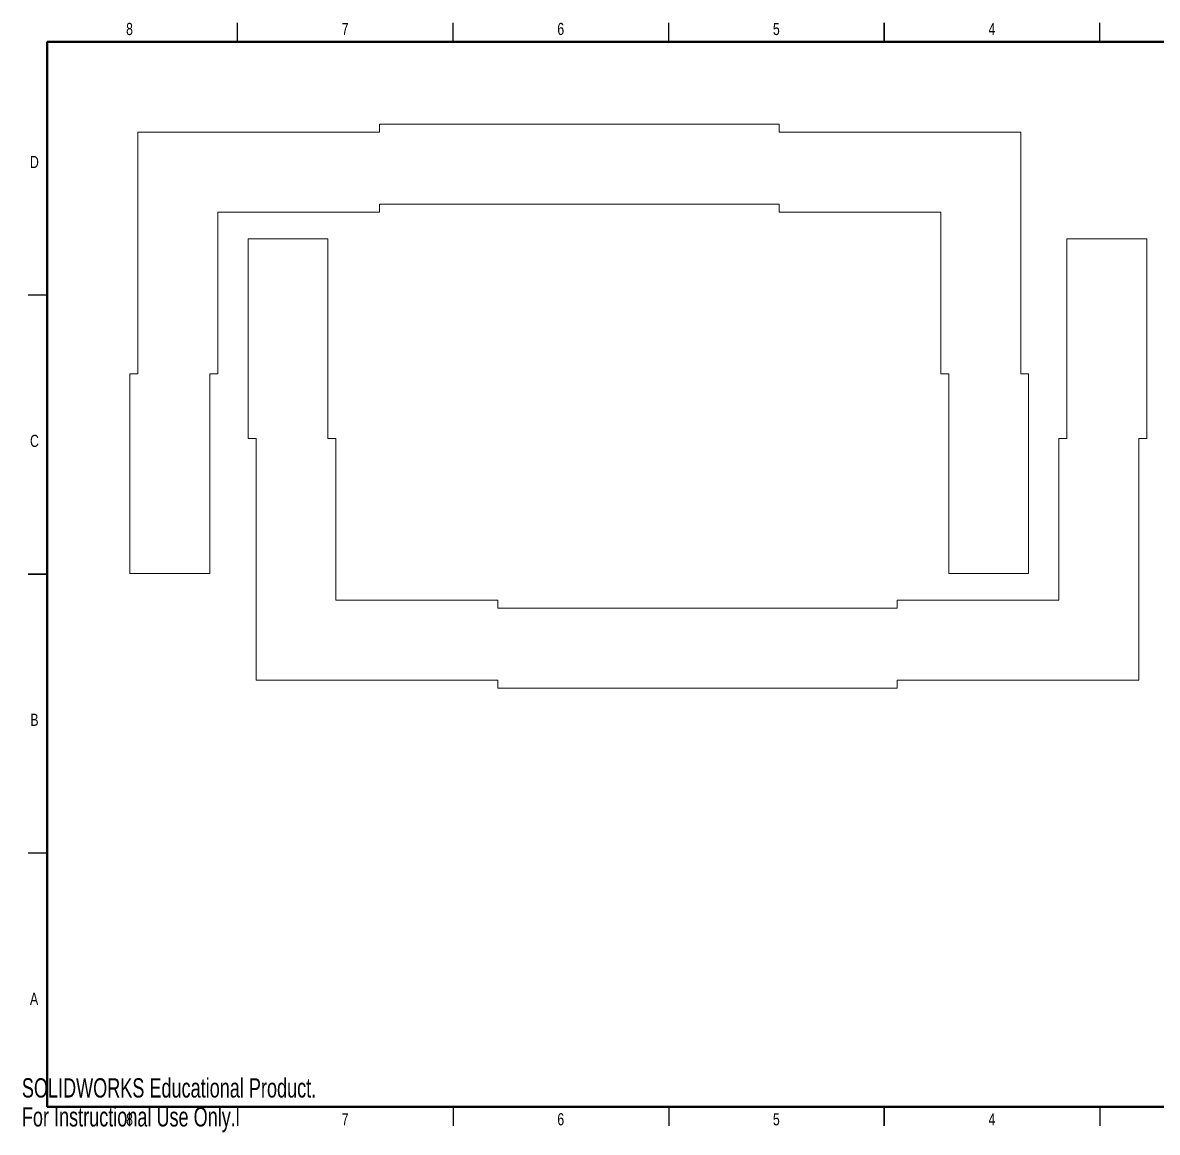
# Model space of a CAD drawing. Header units: millimetres. Extents: x 0 to 860, y 0 to 556.
# Drawn here: x 0 to 569, y 0 to 556 of the extents above; entities that cross this region are included whole.
import ezdxf

# ---------------------------------------------------------------- set-up
doc = ezdxf.new("R2010")
doc.units = ezdxf.units.MM
doc.styles.add('SLDTEXTSTYLE0', font='TXT', dxfattribs={"width": 0.75})
doc.styles.add('SLDTEXTSTYLE3', font='TXT', dxfattribs={"width": 0.7})

msp = doc.modelspace()

# ---------------------------------------------------------------- linework, layer by layer
at = {"color": 7, "linetype": 'Continuous', "lineweight": 25}
for p, q in [((107.95, 546.1), (107.95, 555.62)), ((215.9, 546.1), (215.9, 555.62)), ((323.85, 546.1), (323.85, 555.62)), ((431.8, 555.62), (431.8, 546.1)), ((431.8, 546.1), (431.8, 555.62)), ((539.75, 546.1), (539.75, 555.62)), ((12.7, 419.1), (3.17, 419.1)), ((3.17, 279.4), (12.7, 279.4)), ((12.7, 279.4), (3.17, 279.4)), ((12.7, 139.7), (3.17, 139.7)), ((107.95, 12.7), (107.95, 3.17)), ((215.9, 12.7), (215.9, 3.17)), ((323.85, 12.7), (323.85, 3.17)), ((431.8, 3.17), (431.8, 12.7)), ((431.8, 12.7), (431.8, 3.17)), ((539.75, 12.7), (539.75, 3.17))]:
    msp.add_line(p, q, dxfattribs=at)
at = {"color": 7, "linetype": 'Continuous', "lineweight": 50}
for p, q in [((12.7, 12.7), (12.7, 546.1)), ((12.7, 546.1), (850.9, 546.1)), ((850.9, 12.7), (12.7, 12.7))]:
    msp.add_line(p, q, dxfattribs=at)
at = {"color": 7, "linetype": 'Continuous', "lineweight": 18}
for p, q in [((179.09, 500.76), (58.09, 500.76)), ((58.09, 500.76), (58.09, 379.76)), ((379.09, 504.76), (179.09, 504.76)), ((179.09, 504.76), (179.09, 500.76)), ((379.09, 500.76), (379.09, 504.76)), ((500.09, 500.76), (379.09, 500.76)), ((500.09, 379.76), (500.09, 500.76)), ((98.09, 460.76), (179.09, 460.76)), ((98.09, 379.76), (98.09, 460.76)), ((179.09, 460.76), (179.09, 464.76)), ((179.09, 464.76), (379.09, 464.76)), ((379.09, 460.76), (379.09, 464.76)), ((379.09, 460.76), (460.09, 460.76)), ((460.09, 379.76), (460.09, 460.76)), ((113.25, 447.42), (113.25, 347.42)), ((113.25, 447.42), (153.25, 447.42)), ((153.25, 447.42), (153.25, 347.42)), ((523.25, 447.42), (523.25, 347.42)), ((523.25, 447.42), (563.25, 447.42)), ((563.25, 347.42), (563.25, 447.42)), ((58.09, 379.76), (54.09, 379.76)), ((54.09, 379.76), (54.09, 279.76)), ((98.09, 379.76), (94.09, 379.76)), ((94.09, 379.76), (94.09, 279.76)), ((460.09, 379.76), (464.09, 379.76)), ((464.09, 379.76), (464.09, 279.76)), ((504.09, 379.76), (500.09, 379.76)), ((504.09, 279.76), (504.09, 379.76)), ((113.25, 347.42), (117.25, 347.42)), ((117.25, 347.42), (117.25, 226.42)), ((157.25, 347.42), (153.25, 347.42)), ((157.25, 266.42), (157.25, 347.42)), ((519.25, 266.42), (519.25, 347.42)), ((519.25, 347.42), (523.25, 347.42)), ((559.25, 226.42), (559.25, 347.42)), ((559.25, 347.42), (563.25, 347.42)), ((54.09, 279.76), (94.09, 279.76)), ((464.09, 279.76), (504.09, 279.76)), ((157.25, 266.42), (238.25, 266.42)), ((238.25, 266.42), (238.25, 262.42)), ((238.25, 262.42), (438.25, 262.42)), ((438.25, 266.42), (519.25, 266.42)), ((438.25, 262.42), (438.25, 266.42)), ((117.25, 226.42), (238.25, 226.42)), ((238.25, 226.42), (238.25, 222.42)), ((238.25, 222.42), (438.25, 222.42)), ((438.25, 222.42), (438.25, 226.42)), ((438.25, 226.42), (559.25, 226.42))]:
    msp.add_line(p, q, dxfattribs=at)

# ---------------------------------------------------------------- texts
at = {"color": 7, "linetype": 'Continuous', "lineweight": 0, "char_height": 6.1, "attachment_point": 2, "style": 'SLDTEXTSTYLE0'}
for s, insert in [('8', (53.91, 555.56)), ('7', (161.86, 555.56)), ('6', (269.81, 555.56)), ('5', (377.76, 555.56)), ('4', (485.71, 555.56)), ('D', (6.28, 488.93)), ('C', (6.29, 349.23)), ('B', (6.3, 209.53)), ('A', (6.11, 69.83)), ('8', (53.91, 9.46)), ('7', (161.86, 9.46)), ('6', (269.81, 9.46)), ('5', (377.76, 9.46)), ('4', (485.71, 9.46))]:
    msp.add_mtext(s, dxfattribs=dict(at, insert=insert))
at = {"color": 7, "linetype": 'Continuous', "char_height": 9.6672, "attachment_point": 1, "style": 'SLDTEXTSTYLE3'}
for s, insert in [('SOLIDWORKS Educational Product.', (0, 26.96)), ('For Instructional Use Only.', (0, 12.46))]:
    msp.add_mtext(s, dxfattribs=dict(at, insert=insert))

doc.saveas('drawing.dxf')
